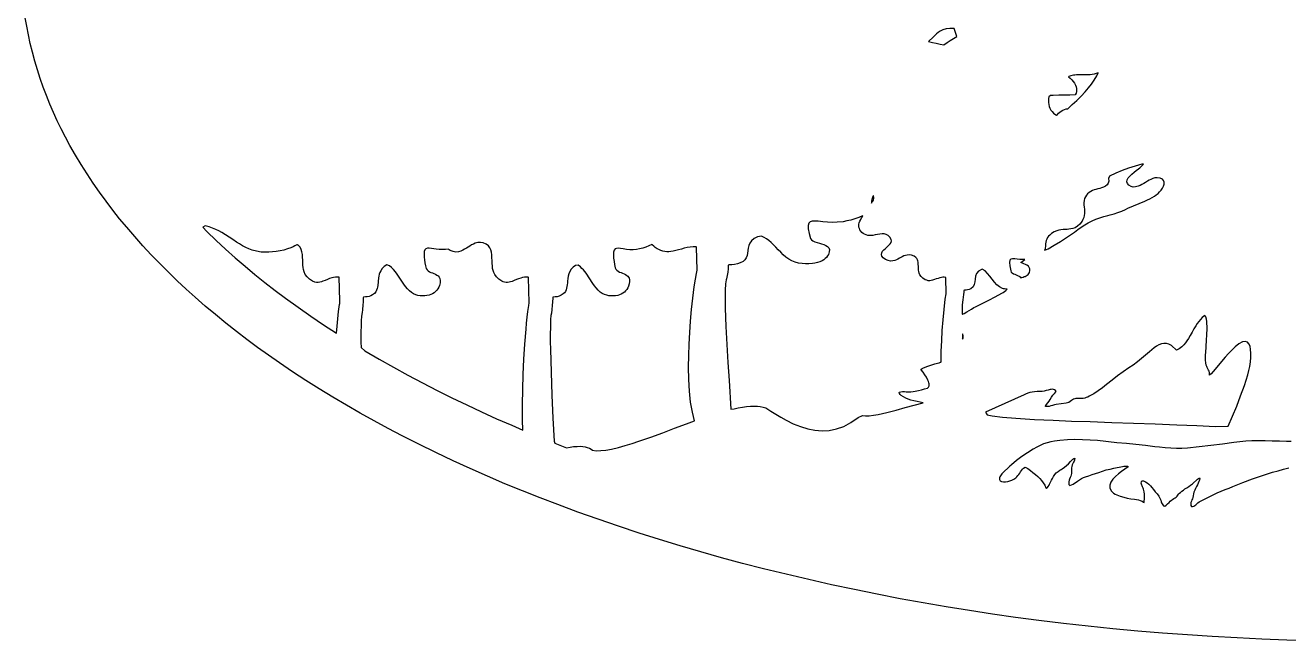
# Model space of a CAD drawing. Extents: x 0.6 to 24.6, y 0.3 to 12.3.
# Drawn here: x 0.61 to 11.82, y 0.31 to 5.78 of the extents above; entities that cross this region are included whole.
import ezdxf

# ---------------------------------------------------------------- set-up
doc = ezdxf.new("R2010")
doc.units = 0
doc.linetypes.add('0', pattern=[0])
doc.layers.add('1', color=7, linetype='0')

msp = doc.modelspace()

# ---------------------------------------------------------------- linework, layer by layer
at = {"layer": '1'}
for points in [[(12.02297, 0.310676), (11.802267, 0.31681), (11.58132, 0.325019), (11.360617, 0.335273), (11.140158, 0.347572), (10.919699, 0.361946), (10.69924, 0.378364), (10.479269, 0.396827), (10.259298, 0.417335), (10.039572, 0.439918), (9.819845, 0.464546), (9.600607, 0.491218), (9.395041, 0.518196), (9.189718, 0.547248), (8.98464, 0.578346), (8.78005, 0.611488), (8.575705, 0.646675), (8.371603, 0.683876), (8.16799, 0.723152), (7.964865, 0.764442), (7.761984, 0.807777), (7.559835, 0.853126), (7.357931, 0.900489), (7.156515, 0.949867), (6.971212, 0.997413), (6.786398, 1.047065), (6.602316, 1.098823), (6.418722, 1.152656), (6.235861, 1.208564), (6.053488, 1.266578), (5.871847, 1.326667), (5.690939, 1.388801), (5.510763, 1.45298), (5.33132, 1.519233), (5.174582, 1.579261), (5.018332, 1.641273), (4.863058, 1.705268), (4.708761, 1.771247), (4.555197, 1.83921), (4.402365, 1.909126), (4.250753, 1.980995), (4.099874, 2.054817), (3.949972, 2.130531), (3.825216, 2.195686), (3.701193, 2.26255), (3.57839, 2.331153), (3.45632, 2.401435), (3.33547, 2.473426), (3.215353, 2.547065), (3.096457, 2.622383), (2.978537, 2.699317), (2.861837, 2.7779), (2.764669, 2.845619), (2.668234, 2.914833), (2.573263, 2.985511), (2.479025, 3.057624), (2.386251, 3.131172), (2.294455, 3.206153), (2.203634, 3.282539), (2.114279, 3.360298), (2.033468, 3.433082), (1.953878, 3.507301), (1.875509, 3.582954), (1.798849, 3.660041), (1.72341, 3.738472), (1.649435, 3.818305), (1.576925, 3.899421), (1.50588, 3.98188), (1.443136, 4.057624), (1.382101, 4.134681), (1.322531, 4.21305), (1.264914, 4.292701), (1.208761, 4.373542), (1.154562, 4.455574), (1.102072, 4.538734), (1.051291, 4.623024), (1.002462, 4.708381), (0.962667, 4.782691), (0.925558, 4.854652), (0.890158, 4.927436), (0.856466, 5.001045), (0.824484, 5.075386), (0.79421, 5.150459), (0.76589, 5.226203), (0.739035, 5.302589), (0.714132, 5.379585), (0.690939, 5.45713), (0.669455, 5.535194), (0.649923, 5.613716), (0.633322, 5.690193), (0.618429, 5.76612), (0.605734, 5.842384)], [(11.839865, 2.078712), (11.800314, 2.08094), (11.736837, 2.082527), (11.673117, 2.083808), (11.60964, 2.084754), (11.545919, 2.085395), (11.492453, 2.084785), (11.43923, 2.081947), (11.386007, 2.076911), (11.333029, 2.069679), (11.230246, 2.055549), (11.127462, 2.042701), (11.024435, 2.031135), (10.921164, 2.020851), (10.871603, 2.018928), (10.822042, 2.018775), (10.772482, 2.020423), (10.723166, 2.023811), (10.673849, 2.028999), (10.632101, 2.033638), (10.547628, 2.043617), (10.462912, 2.052772), (10.378195, 2.061073), (10.293478, 2.06855), (10.122824, 2.087623), (10.055929, 2.092811), (9.988791, 2.095619), (9.921652, 2.096076), (9.854513, 2.094154), (9.787619, 2.089851), (9.739523, 2.083747), (9.707052, 2.077278), (9.674826, 2.068733), (9.643576, 2.058082), (9.612814, 2.045417), (9.583029, 2.030769), (9.549826, 2.011909), (9.500509, 1.979255), (9.451925, 1.945198), (9.404562, 1.909767), (9.358175, 1.872993), (9.34548, 1.861946), (9.28005, 1.79969), (9.27297, 1.792121), (9.266378, 1.784034), (9.260275, 1.775489), (9.254904, 1.766548), (9.251486, 1.756263), (9.252462, 1.743721), (9.259298, 1.730873), (9.271261, 1.723335), (9.287619, 1.720375), (9.306173, 1.72126), (9.32546, 1.724983), (9.344259, 1.730415), (9.36257, 1.737464), (9.380148, 1.746101), (9.396749, 1.756294), (9.407003, 1.765968), (9.416281, 1.776435), (9.424826, 1.787605), (9.432394, 1.799415), (9.439962, 1.811073), (9.448019, 1.822242), (9.456808, 1.832862), (9.46633, 1.842933), (9.478781, 1.852943), (9.490744, 1.847114), (9.502707, 1.838539), (9.526388, 1.822517), (9.549093, 1.80561), (9.571554, 1.787818), (9.593039, 1.769203), (9.610617, 1.751869), (9.626486, 1.733131), (9.64089, 1.713081), (9.653585, 1.691902), (9.664328, 1.669746), (9.669943, 1.661354), (9.678244, 1.670295), (9.685568, 1.680152), (9.691916, 1.690773), (9.696798, 1.702003), (9.704855, 1.719001), (9.7134, 1.735816), (9.722189, 1.752449), (9.731466, 1.768898), (9.742941, 1.785316), (9.756369, 1.800178), (9.771749, 1.813301), (9.788351, 1.82444), (9.798361, 1.830757), (9.808371, 1.837043), (9.828634, 1.850624), (9.847677, 1.865882), (9.865499, 1.882759), (9.881613, 1.901069), (9.888693, 1.908454), (9.896017, 1.915504), (9.903585, 1.922126), (9.911642, 1.928382), (9.919699, 1.93238), (9.919455, 1.922523), (9.917257, 1.912849), (9.913839, 1.903663), (9.908712, 1.89521), (9.902121, 1.883522), (9.897238, 1.87107), (9.89382, 1.85807), (9.892111, 1.844764), (9.892111, 1.831336), (9.892355, 1.8227), (9.892355, 1.814064), (9.892355, 1.805397), (9.892355, 1.79676), (9.889425, 1.78379), (9.885519, 1.771034), (9.880636, 1.758644), (9.875021, 1.74662), (9.870138, 1.734931), (9.867453, 1.722541), (9.867208, 1.709846), (9.869162, 1.697334), (9.877707, 1.68946), (9.892111, 1.694801), (9.906027, 1.701423), (9.91921, 1.709297), (9.931662, 1.71836), (9.945578, 1.728279), (9.961935, 1.740028), (9.979269, 1.750404), (9.997335, 1.759376), (10.016134, 1.766883), (10.045919, 1.7761), (10.07546, 1.785621), (10.105001, 1.795509), (10.134542, 1.805732), (10.167013, 1.817298), (10.199972, 1.827217), (10.233419, 1.835456), (10.267111, 1.841957), (10.345236, 1.85868), (10.35671, 1.860267), (10.368185, 1.861091), (10.37966, 1.861183), (10.391134, 1.860542), (10.395529, 1.854682), (10.365499, 1.835365), (10.336447, 1.814704), (10.308371, 1.792671), (10.281271, 1.769386), (10.257833, 1.74427), (10.240499, 1.718605), (10.23049, 1.692817), (10.230734, 1.667427), (10.242453, 1.642799), (10.253195, 1.631507), (10.265158, 1.621589), (10.278341, 1.613197), (10.292501, 1.606422), (10.323263, 1.594795), (10.354513, 1.584968), (10.386251, 1.576972), (10.418478, 1.570869), (10.450949, 1.566597), (10.468283, 1.564216), (10.485373, 1.560493), (10.502218, 1.555458), (10.518576, 1.549079), (10.531027, 1.540901), (10.537619, 1.538917), (10.537619, 1.549354), (10.537863, 1.570289), (10.538107, 1.591255), (10.537863, 1.61222), (10.537619, 1.633155), (10.534689, 1.644477), (10.531027, 1.655555), (10.526632, 1.666358), (10.521261, 1.676765), (10.517355, 1.684761), (10.514425, 1.693092), (10.511984, 1.701637), (10.510519, 1.710365), (10.511251, 1.720985), (10.515158, 1.731178), (10.530539, 1.729866), (10.54714, 1.722816), (10.563253, 1.712165), (10.578146, 1.70008), (10.591818, 1.686622), (10.604269, 1.671974), (10.619894, 1.652809), (10.635275, 1.633491), (10.650412, 1.61399), (10.665304, 1.594337), (10.672628, 1.58274), (10.678732, 1.570472), (10.683615, 1.557624), (10.687277, 1.54438), (10.689962, 1.534217), (10.694601, 1.524757), (10.700949, 1.516334), (10.708761, 1.509193), (10.718527, 1.504371), (10.731955, 1.514625), (10.74465, 1.525581), (10.756857, 1.537178), (10.768332, 1.549446), (10.778097, 1.558052), (10.788107, 1.566017), (10.798849, 1.573249), (10.81008, 1.57975), (10.819601, 1.586372), (10.82839, 1.594215), (10.835714, 1.603126), (10.842062, 1.612922), (10.844992, 1.616615), (10.857687, 1.627998), (10.870871, 1.63874), (10.884542, 1.64875), (10.898703, 1.658058), (10.915792, 1.668983), (10.932394, 1.680366), (10.948751, 1.692237), (10.964621, 1.704566), (11.00881, 1.745918), (11.026632, 1.758155), (11.03005, 1.752296), (11.026876, 1.737586), (11.022482, 1.723243), (11.016623, 1.709358), (11.009787, 1.696022), (11.001242, 1.679664), (10.992941, 1.663093), (10.985373, 1.646308), (10.978048, 1.62931), (10.968039, 1.582344), (10.963888, 1.571479), (10.959738, 1.560646), (10.955587, 1.549842), (10.951193, 1.5391), (10.949484, 1.529548), (10.949484, 1.519844), (10.951437, 1.510353), (10.955343, 1.501411), (10.965109, 1.501167), (10.975851, 1.50489), (10.985861, 1.510231), (10.994894, 1.517005), (11.002951, 1.525093), (11.012716, 1.534767), (11.023703, 1.543342), (11.035421, 1.550666), (11.047873, 1.556709), (11.149923, 1.607215), (11.184347, 1.622901), (11.219015, 1.637947), (11.254171, 1.65232), (11.289328, 1.666023), (11.324484, 1.680274), (11.411154, 1.715217), (11.4988, 1.748024), (11.587179, 1.778663), (11.676291, 1.807136), (11.724386, 1.819862), (11.772238, 1.833107), (11.819845, 1.8469)]]:
    msp.add_lwpolyline(points, dxfattribs=at)
for points in [[(8.873068, 5.674476), (8.868673, 5.692817), (8.863302, 5.710792), (8.856466, 5.72837), (8.848654, 5.74546), (8.8113, 5.74662), (8.77883, 5.742591), (8.750509, 5.734077), (8.725363, 5.721839), (8.708273, 5.710639), (8.69216, 5.698249), (8.677023, 5.684791), (8.662619, 5.670326), (8.62258, 5.63108), (8.656515, 5.623207), (8.690695, 5.615699), (8.724874, 5.608558), (8.759054, 5.601783), (8.786642, 5.621284), (8.814962, 5.6399), (8.843771, 5.65763)], [(9.927267, 5.242469), (9.931906, 5.228797), (9.93508, 5.214668), (9.9363, 5.200294), (9.936056, 5.185829), (9.934103, 5.171516), (9.92507, 5.15702), (9.876242, 5.155647), (9.827414, 5.154548), (9.778341, 5.153694), (9.729513, 5.153114), (9.705099, 5.152015), (9.690695, 5.140724), (9.687521, 5.123756), (9.686056, 5.106575), (9.686544, 5.089302), (9.688986, 5.072212), (9.693136, 5.055458), (9.698996, 5.039253), (9.709005, 5.021369), (9.719259, 5.008155), (9.730734, 4.996162), (9.743673, 4.985542), (9.757589, 4.976387), (9.767843, 4.981514), (9.777365, 4.993721), (9.788351, 5.004615), (9.800802, 5.014045), (9.81423, 5.021827), (9.82839, 5.027839), (9.843283, 5.03202), (9.858664, 5.034248), (9.898703, 5.070533), (9.938009, 5.107856), (9.976095, 5.146186), (10.013205, 5.185524), (10.041525, 5.218666), (10.068136, 5.253242), (10.092794, 5.289161), (10.115499, 5.326332), (10.127218, 5.353736), (10.110128, 5.346443), (10.09255, 5.340889), (10.07424, 5.337104), (10.055929, 5.335151), (10.037374, 5.334236), (10.01174, 5.334724), (9.986105, 5.334968), (9.960226, 5.334968), (9.934591, 5.334693), (9.922384, 5.333656), (9.910421, 5.332069), (9.898458, 5.329902), (9.886496, 5.327217), (9.866476, 5.319435), (9.864523, 5.317909), (9.880148, 5.305732), (9.894552, 5.291938), (9.907248, 5.27668), (9.918234, 5.260108)], [(9.661642, 3.835395), (9.66091, 3.823646), (9.659689, 3.811958), (9.658224, 3.80027), (9.656271, 3.788673), (9.652853, 3.777717), (9.654806, 3.777076), (9.683615, 3.789314), (9.738791, 3.821693), (9.793234, 3.855201), (9.847189, 3.8899), (9.900167, 3.925697), (9.918234, 3.939155), (9.947042, 3.962409), (9.977072, 3.984077), (10.008322, 4.004127), (10.040548, 4.022468), (10.073507, 4.03907), (10.107443, 4.053901), (10.142111, 4.066932), (10.177511, 4.078041), (10.2134, 4.087287), (10.233175, 4.092201), (10.268576, 4.101142), (10.303488, 4.11219), (10.337667, 4.125282), (10.371115, 4.140388), (10.392111, 4.150489), (10.543478, 4.214393), (10.564962, 4.22422), (10.585958, 4.234626), (10.60671, 4.245674), (10.627218, 4.257301), (10.644064, 4.268989), (10.659689, 4.282203), (10.673849, 4.296791), (10.686789, 4.312629), (10.698263, 4.329597), (10.708029, 4.347541), (10.713644, 4.364875), (10.714132, 4.381172), (10.709249, 4.395607), (10.697775, 4.40763), (10.678976, 4.41645), (10.651388, 4.421485), (10.632345, 4.420539), (10.613058, 4.414741), (10.596457, 4.407264), (10.580343, 4.399055), (10.564474, 4.390144), (10.549093, 4.380531), (10.53298, 4.370796), (10.516623, 4.361793), (10.499777, 4.353523), (10.482443, 4.345985), (10.460714, 4.339973), (10.439718, 4.3386), (10.419455, 4.343177), (10.400412, 4.354805), (10.386984, 4.370582), (10.382589, 4.386634), (10.385763, 4.403083), (10.395041, 4.419776), (10.408957, 4.436561), (10.427511, 4.45362), (10.446554, 4.470069), (10.46633, 4.485878), (10.486349, 4.501014), (10.498312, 4.510078), (10.509298, 4.519935), (10.519796, 4.530555), (10.529562, 4.541908), (10.514669, 4.542091), (10.456076, 4.525154), (10.39797, 4.505989), (10.340841, 4.484657), (10.284445, 4.461189), (10.229025, 4.435585), (10.219259, 4.416084), (10.221701, 4.391792), (10.21755, 4.372688), (10.207541, 4.357856), (10.192892, 4.346504), (10.174826, 4.337715), (10.158468, 4.332099), (10.142111, 4.327003), (10.125509, 4.322425), (10.108664, 4.318367), (10.09255, 4.313484), (10.076681, 4.30735), (10.061544, 4.299934), (10.046896, 4.291358), (10.034445, 4.279884), (10.023703, 4.266792), (10.014914, 4.252357), (10.008078, 4.236854), (10.003927, 4.218299), (10.001974, 4.199378), (10.002218, 4.180366), (10.00466, 4.161506), (10.006613, 4.14225), (10.008078, 4.123817), (10.007589, 4.105293), (10.004904, 4.086982), (10.000265, 4.069099), (9.993429, 4.051887), (9.98464, 4.03556), (9.965597, 4.009407), (9.945578, 3.990638), (9.924582, 3.977973), (9.902853, 3.97013), (9.886007, 3.966651), (9.868917, 3.96421), (9.851828, 3.962806), (9.834494, 3.962471), (9.816183, 3.961463), (9.798117, 3.959297), (9.780294, 3.95597), (9.762472, 3.951545), (9.737814, 3.9412), (9.7134, 3.925239), (9.698019, 3.912025), (9.688009, 3.901496), (9.679464, 3.889808), (9.672628, 3.877174), (9.667257, 3.863746), (9.663595, 3.849739)], [(8.135275, 4.259803), (8.130392, 4.260353), (8.124777, 4.244758), (8.120382, 4.228767), (8.117208, 4.212501), (8.115255, 4.196022), (8.123312, 4.206184), (8.129904, 4.215492), (8.134542, 4.225959), (8.136984, 4.237098), (8.137228, 4.248542)], [(8.770529, 3.344764), (8.778585, 3.391853), (8.774679, 3.536506), (8.76174, 3.537727), (8.749044, 3.537544), (8.736105, 3.535957), (8.723654, 3.532966), (8.707296, 3.527992), (8.691183, 3.522743), (8.67507, 3.517311), (8.658957, 3.511604), (8.646017, 3.508094), (8.632589, 3.506782), (8.619162, 3.507637), (8.605978, 3.510688), (8.593527, 3.515846), (8.571554, 3.528938), (8.555685, 3.544014), (8.544699, 3.560615), (8.539328, 3.57386), (8.535421, 3.587593), (8.53298, 3.601661), (8.532003, 3.615913), (8.529074, 3.670539), (8.527121, 3.682319), (8.523214, 3.693611), (8.517599, 3.704048), (8.510031, 3.713356), (8.493673, 3.724403), (8.471701, 3.733497), (8.450949, 3.736793), (8.431417, 3.735389), (8.417257, 3.731697), (8.403341, 3.726753), (8.389914, 3.720649), (8.377218, 3.713417), (8.364279, 3.706153), (8.350851, 3.699378), (8.337423, 3.693122), (8.323751, 3.687355), (8.304953, 3.682716), (8.285421, 3.681892), (8.264669, 3.685951), (8.241964, 3.696235), (8.22048, 3.711341), (8.208517, 3.72602), (8.204611, 3.740425), (8.207296, 3.754493), (8.215109, 3.768318), (8.226583, 3.781868), (8.240744, 3.794715), (8.25466, 3.807807), (8.268332, 3.821144), (8.281759, 3.834724), (8.290304, 3.847755), (8.294455, 3.860755), (8.292013, 3.873817), (8.27883, 3.894477), (8.263937, 3.909156), (8.247335, 3.918037), (8.229757, 3.922187), (8.210714, 3.922706), (8.190207, 3.91999), (8.169699, 3.916908), (8.149191, 3.913429), (8.128927, 3.909584), (8.113546, 3.907966), (8.09841, 3.908058), (8.083029, 3.909919), (8.068136, 3.913459), (8.054953, 3.919471), (8.042746, 3.927162), (8.031759, 3.936409), (8.021994, 3.947059), (8.013693, 3.9589), (8.008566, 3.970588), (8.005148, 3.982948), (8.004171, 3.995704), (8.005148, 4.008461), (8.008078, 4.020881), (8.013693, 4.03672), (8.020773, 4.05207), (8.02883, 4.066841), (8.038107, 4.08094), (8.036886, 4.083473), (8.002951, 4.068519), (7.968283, 4.055854), (7.932638, 4.045509), (7.896505, 4.037544), (7.864035, 4.031471), (7.810812, 4.025825), (7.76882, 4.025276), (7.726583, 4.026557), (7.684591, 4.029609), (7.642843, 4.034461), (7.613546, 4.036537), (7.589621, 4.035408), (7.571554, 4.029579), (7.559835, 4.017341), (7.55422, 3.9972), (7.555197, 3.967597), (7.563253, 3.926887), (7.57546, 3.882972), (7.584005, 3.870185), (7.596945, 3.860237), (7.613791, 3.852424), (7.63381, 3.84629), (7.65383, 3.840309), (7.673849, 3.834449), (7.693869, 3.828743), (7.711691, 3.821327), (7.726583, 3.811897), (7.737326, 3.799842), (7.742453, 3.784431), (7.741476, 3.764991), (7.733419, 3.741157), (7.725363, 3.727241), (7.715841, 3.714454), (7.704611, 3.70301), (7.691916, 3.693092), (7.678244, 3.684883), (7.657736, 3.675575), (7.636496, 3.668159), (7.614767, 3.662788), (7.59255, 3.659431), (7.561544, 3.657051), (7.530539, 3.657051), (7.499533, 3.6594), (7.468771, 3.664131), (7.438498, 3.671211), (7.409201, 3.683113), (7.382101, 3.698524), (7.356955, 3.716774), (7.333273, 3.737861), (7.310324, 3.759651), (7.288107, 3.782173), (7.266623, 3.805397), (7.243917, 3.828254), (7.225607, 3.846229), (7.205832, 3.8628), (7.18508, 3.877845), (7.163107, 3.891365), (7.140402, 3.903205), (7.104269, 3.897529), (7.073751, 3.880867), (7.052023, 3.862007), (7.037374, 3.841499), (7.028097, 3.819801), (7.022482, 3.797431), (7.016134, 3.752784), (7.01174, 3.731483), (7.005148, 3.711555), (6.993429, 3.69355), (6.975851, 3.677894), (6.950705, 3.665138), (6.926046, 3.657234), (6.9009, 3.65168), (6.875509, 3.648506), (6.84963, 3.647743), (6.844992, 3.643562), (6.843039, 3.613563), (6.839865, 3.583686), (6.83547, 3.553932), (6.830099, 3.52436), (6.827658, 3.516029), (6.82131, 3.479499), (6.817892, 3.42295), (6.816916, 3.349433), (6.81838, 3.262092), (6.824728, 3.101783), (6.832541, 2.941535), (6.841818, 2.781349), (6.85256, 2.621253), (6.868185, 2.365486), (6.897238, 2.370033), (6.933371, 2.378028), (6.969992, 2.384468), (7.006613, 2.389259), (7.043478, 2.392463), (7.080587, 2.39405), (7.105246, 2.393226), (7.12966, 2.390113), (7.153585, 2.384712), (7.177023, 2.377113), (7.221457, 2.348701), (7.266623, 2.321174), (7.312033, 2.294563), (7.358175, 2.268867), (7.42214, 2.237983), (7.486105, 2.212287), (7.549826, 2.192665), (7.613791, 2.179878), (7.677511, 2.174781), (7.74172, 2.178169), (7.805197, 2.190864), (7.869406, 2.213722), (7.932882, 2.247474), (7.996603, 2.293006), (8.036398, 2.310829), (8.063986, 2.308082), (8.09548, 2.308692), (8.135275, 2.313301), (8.174826, 2.319587), (8.214132, 2.327552), (8.253195, 2.337135), (8.333761, 2.358619), (8.414572, 2.380226), (8.495138, 2.401893), (8.575705, 2.423652), (8.548117, 2.428779), (8.520529, 2.434516), (8.493185, 2.440895), (8.465841, 2.447914), (8.443136, 2.454933), (8.421164, 2.463996), (8.400167, 2.475044), (8.380392, 2.487953), (8.371115, 2.497108), (8.364279, 2.506935), (8.361349, 2.516944), (8.376974, 2.52082), (8.392843, 2.522987), (8.408957, 2.523384), (8.42507, 2.52201), (8.445089, 2.520423), (8.465109, 2.520759), (8.485128, 2.523078), (8.50466, 2.52732), (8.532248, 2.533088), (8.559591, 2.539527), (8.586691, 2.546607), (8.613791, 2.554359), (8.617697, 2.556404), (8.623312, 2.563026), (8.627218, 2.573127), (8.628195, 2.582801), (8.627707, 2.592475), (8.625753, 2.601997), (8.62258, 2.611152), (8.616964, 2.625404), (8.604269, 2.649421), (8.589865, 2.672615), (8.57424, 2.694892), (8.557394, 2.716163), (8.557882, 2.722389), (8.565207, 2.726387), (8.573019, 2.730201), (8.607199, 2.744453), (8.641867, 2.757179), (8.677267, 2.768318), (8.712912, 2.77787), (8.717794, 2.779304), (8.722677, 2.781044), (8.727316, 2.783088), (8.73171, 2.785438), (8.734396, 2.787483), (8.735861, 2.880592), (8.739279, 2.97367), (8.744406, 3.066658), (8.751242, 3.159523), (8.760031, 3.252235)], [(3.395529, 3.296516), (3.397238, 3.304145), (3.398214, 3.311927), (3.398458, 3.31974), (3.397726, 3.327552), (3.392843, 3.537818), (3.376242, 3.539344), (3.359396, 3.538917), (3.342794, 3.536598), (3.326681, 3.532386), (3.306662, 3.525489), (3.28713, 3.518165), (3.267355, 3.510414), (3.248068, 3.502204), (3.234152, 3.497108), (3.219748, 3.493537), (3.205099, 3.491615), (3.190207, 3.49131), (3.176291, 3.493843), (3.156271, 3.502449), (3.128195, 3.520149), (3.106955, 3.540504), (3.09133, 3.562995), (3.080832, 3.587196), (3.07546, 3.6063), (3.071554, 3.62574), (3.069113, 3.645423), (3.06838, 3.66526), (3.068136, 3.690223), (3.06716, 3.715187), (3.064962, 3.740058), (3.061789, 3.764839), (3.055685, 3.785804), (3.045919, 3.804267), (3.031271, 3.81977), (3.028341, 3.821662), (3.025412, 3.823432), (3.022238, 3.82508), (3.019064, 3.826606), (3.014914, 3.824958), (2.999044, 3.815956), (2.981955, 3.807594), (2.964132, 3.799903), (2.93215, 3.788978), (2.899679, 3.779762), (2.86672, 3.772316), (2.833273, 3.766639), (2.799826, 3.762764), (2.766134, 3.760688), (2.732199, 3.760414), (2.698507, 3.76194), (2.65798, 3.768531), (2.61965, 3.779243), (2.590597, 3.790596), (2.562277, 3.803443), (2.534445, 3.817726), (2.507589, 3.833442), (2.481466, 3.850502), (2.448996, 3.872596), (2.416037, 3.894233), (2.382833, 3.915351), (2.349386, 3.936012), (2.323019, 3.950477), (2.295675, 3.963386), (2.267843, 3.974708), (2.239279, 3.984352), (2.202414, 3.993019), (2.180197, 3.982765), (2.217794, 3.944496), (2.300314, 3.865058), (2.384298, 3.787117), (2.469748, 3.71067), (2.556417, 3.635719), (2.644308, 3.562324), (2.733419, 3.490516), (2.823996, 3.420265), (2.915792, 3.351661), (3.026632, 3.271125), (3.138937, 3.192482), (3.252707, 3.11573), (3.367453, 3.04087), (3.372824, 3.104957), (3.379171, 3.168952), (3.38674, 3.232795)], [(5.050802, 3.077522), (5.055685, 3.130165), (5.061056, 3.182746), (5.06716, 3.235267), (5.073996, 3.287696), (5.07839, 3.310524), (5.073263, 3.53617), (5.069113, 3.53849), (5.052267, 3.539375), (5.035666, 3.538398), (5.019064, 3.535621), (5.002951, 3.531074), (4.983664, 3.524055), (4.964376, 3.516761), (4.945333, 3.509162), (4.926291, 3.501289), (4.911886, 3.496498), (4.899435, 3.492988), (4.886496, 3.49131), (4.873312, 3.491462), (4.860373, 3.493507), (4.847921, 3.497383), (4.836203, 3.502998), (4.808859, 3.520362), (4.788107, 3.54029), (4.772726, 3.562263), (4.764425, 3.579841), (4.758078, 3.598152), (4.753683, 3.617042), (4.751242, 3.636268), (4.749289, 3.662147), (4.749044, 3.686714), (4.747824, 3.71128), (4.746359, 3.735816), (4.743917, 3.760292), (4.738546, 3.781288), (4.729757, 3.799964), (4.717062, 3.815925), (4.695089, 3.831428), (4.66921, 3.842811), (4.644796, 3.847206), (4.621359, 3.845832), (4.599142, 3.83979), (4.582541, 3.832588), (4.566427, 3.824409), (4.550802, 3.815254), (4.53591, 3.805183), (4.520773, 3.795387), (4.505148, 3.786262), (4.489279, 3.777839), (4.472921, 3.770149), (4.450705, 3.76371), (4.427511, 3.761848), (4.403585, 3.765693), (4.377951, 3.776435), (4.367453, 3.782722), (4.361349, 3.787849), (4.334005, 3.785011), (4.306417, 3.784217), (4.279074, 3.785469), (4.25173, 3.788764), (4.189474, 3.796455), (4.174337, 3.795295), (4.161886, 3.790626), (4.153097, 3.781501), (4.147238, 3.766883), (4.144796, 3.745796), (4.145773, 3.717292), (4.148703, 3.691566), (4.152853, 3.665992), (4.15798, 3.640602), (4.164083, 3.615455), (4.171408, 3.604286), (4.18215, 3.595222), (4.193869, 3.587471), (4.20632, 3.581123), (4.219503, 3.57624), (4.233175, 3.571388), (4.246115, 3.565254), (4.258566, 3.557868), (4.270285, 3.549354), (4.279074, 3.538826), (4.284933, 3.525764), (4.287619, 3.509529), (4.286642, 3.489662), (4.281027, 3.465675), (4.275412, 3.450233), (4.267843, 3.435676), (4.258322, 3.422248), (4.247335, 3.410163), (4.23464, 3.399665), (4.220724, 3.390907), (4.205832, 3.38401), (4.190939, 3.378852), (4.171164, 3.374732), (4.151144, 3.372505), (4.13088, 3.372169), (4.110861, 3.373786), (4.091085, 3.377265), (4.071554, 3.382637), (4.052755, 3.389808), (4.033468, 3.401802), (4.014669, 3.418128), (3.997335, 3.43592), (3.981222, 3.454994), (3.966818, 3.475288), (3.907003, 3.56562), (3.891867, 3.586433), (3.875265, 3.605995), (3.857199, 3.624153), (3.837667, 3.640815), (3.815451, 3.647285), (3.791769, 3.632179), (3.773458, 3.614906), (3.760275, 3.595863), (3.752951, 3.580726), (3.747335, 3.564918), (3.743429, 3.548622), (3.740988, 3.53202), (3.733908, 3.466194), (3.73171, 3.451271), (3.728048, 3.436622), (3.722677, 3.422462), (3.716085, 3.408943), (3.703878, 3.393562), (3.686789, 3.380622), (3.67214, 3.373664), (3.656759, 3.368324), (3.64089, 3.364631), (3.624777, 3.362678), (3.608419, 3.362434), (3.605978, 3.355812), (3.603781, 3.321876), (3.601339, 3.288002), (3.598166, 3.254158), (3.594503, 3.220375), (3.593039, 3.213295), (3.589376, 3.185768), (3.586935, 3.158088), (3.585714, 3.130378), (3.58547, 3.102607), (3.584982, 3.055213), (3.584738, 3.007789), (3.585226, 2.960395), (3.585958, 2.913002), (3.620626, 2.884529), (3.746847, 2.81089), (3.874044, 2.738868), (4.002218, 2.668525), (4.131124, 2.59983), (4.261007, 2.532814), (4.391867, 2.467506), (4.523458, 2.403877), (4.655783, 2.341957), (4.788839, 2.281745), (4.922873, 2.223274), (5.021505, 2.180976), (5.019308, 2.272499), (5.019308, 2.406806), (5.021261, 2.541114), (5.025412, 2.675392), (5.031759, 2.809547), (5.040304, 2.943611)], [(6.54299, 3.453804), (6.553244, 3.520118), (6.562277, 3.570747), (6.570089, 3.601905), (6.563986, 3.804298), (6.5613, 3.806648), (6.533957, 3.807411), (6.506857, 3.805793), (6.480001, 3.801795), (6.45339, 3.795448), (6.428732, 3.788642), (6.404074, 3.78202), (6.379416, 3.77552), (6.354757, 3.769203), (6.335958, 3.765907), (6.317892, 3.763832), (6.299582, 3.763893), (6.281515, 3.766029), (6.263693, 3.770271), (6.246603, 3.776557), (6.229513, 3.783241), (6.212912, 3.791725), (6.197531, 3.801857), (6.183371, 3.813575), (6.170431, 3.826728), (6.166525, 3.829658), (6.140646, 3.816749), (6.114035, 3.805732), (6.086447, 3.796577), (6.058371, 3.789405), (6.03005, 3.784217), (6.000265, 3.782417), (5.97048, 3.782783), (5.940939, 3.785255), (5.911398, 3.789863), (5.888937, 3.793251), (5.86965, 3.795021), (5.853537, 3.793922), (5.841085, 3.788826), (5.832052, 3.77845), (5.826681, 3.761634), (5.825216, 3.737068), (5.827658, 3.708076), (5.83132, 3.679176), (5.836203, 3.650489), (5.842306, 3.622016), (5.847921, 3.609626), (5.857443, 3.599555), (5.868429, 3.59098), (5.880392, 3.584114), (5.893332, 3.579109), (5.907003, 3.574043), (5.920431, 3.568183), (5.933371, 3.561531), (5.945822, 3.554115), (5.953634, 3.547004), (5.960226, 3.538551), (5.964865, 3.52906), (5.967794, 3.518867), (5.968771, 3.501197), (5.965841, 3.479652), (5.959249, 3.458076), (5.952658, 3.443275), (5.944357, 3.42942), (5.934347, 3.416755), (5.922628, 3.405464), (5.909933, 3.395698), (5.895773, 3.387672), (5.88088, 3.381477), (5.865255, 3.377235), (5.84548, 3.373786), (5.825705, 3.372169), (5.805685, 3.372383), (5.78591, 3.374458), (5.766134, 3.378364), (5.747091, 3.384071), (5.726583, 3.393836), (5.707785, 3.40699), (5.689474, 3.424201), (5.672628, 3.442695), (5.657003, 3.462318), (5.642843, 3.482978), (5.583273, 3.572853), (5.571798, 3.588172), (5.559347, 3.602912), (5.546408, 3.617012), (5.532736, 3.63047), (5.513205, 3.64521), (5.489279, 3.64286), (5.467062, 3.627113), (5.450705, 3.609352), (5.438498, 3.589942), (5.430685, 3.569099), (5.424826, 3.547645), (5.420919, 3.525733), (5.41921, 3.503547), (5.417746, 3.487648), (5.415792, 3.471809), (5.413351, 3.456031), (5.410666, 3.440315), (5.406271, 3.426185), (5.399679, 3.412879), (5.391378, 3.400733), (5.381124, 3.389991), (5.36257, 3.377815), (5.344992, 3.370613), (5.326681, 3.365577), (5.307882, 3.362861), (5.288839, 3.362434), (5.286886, 3.353401), (5.284933, 3.319892), (5.282492, 3.286415), (5.279318, 3.252998), (5.275412, 3.219642), (5.271749, 3.199623), (5.268332, 3.162117), (5.266378, 3.096321), (5.265402, 3.030494), (5.265646, 2.964668), (5.267111, 2.898841), (5.273214, 2.694374), (5.280539, 2.489967), (5.289083, 2.28556), (5.298849, 2.081245), (5.305441, 2.064582), (5.409689, 2.02375), (5.440695, 2.029823), (5.471945, 2.034156), (5.503683, 2.03672), (5.535177, 2.037574), (5.554953, 2.036506), (5.574484, 2.033241), (5.593527, 2.027839), (5.612082, 2.020301), (5.629416, 2.01078), (5.639425, 2.002876), (5.672873, 1.998054), (5.7134, 1.998359), (5.759054, 2.003273), (5.809591, 2.012397), (5.870626, 2.027107), (5.931173, 2.043586), (5.990988, 2.061836), (6.050558, 2.081794), (6.157003, 2.119606), (6.263205, 2.157966), (6.369162, 2.196876), (6.474874, 2.236305), (6.546652, 2.262306), (6.526388, 2.33921), (6.511251, 2.427833), (6.500998, 2.525825), (6.495138, 2.630958), (6.493185, 2.740882), (6.49465, 2.843025), (6.497824, 2.945167), (6.502951, 3.047187), (6.510031, 3.149116), (6.519308, 3.250862), (6.53005, 3.352455)], [(9.455343, 3.662666), (9.441183, 3.668067), (9.476583, 3.695106), (9.454367, 3.695014), (9.432394, 3.696083), (9.410421, 3.69831), (9.388449, 3.701698), (9.368185, 3.702888), (9.353048, 3.699623), (9.343771, 3.689552), (9.339865, 3.670295), (9.342794, 3.639534), (9.351828, 3.594856), (9.356466, 3.584022), (9.364523, 3.575721), (9.375265, 3.569282), (9.38796, 3.564399), (9.400656, 3.559333), (9.413107, 3.554084), (9.425558, 3.548652), (9.435324, 3.541328), (9.442648, 3.531806), (9.451681, 3.536048), (9.461203, 3.539863), (9.47048, 3.54322), (9.480246, 3.546119), (9.490255, 3.549781), (9.499289, 3.555336), (9.507101, 3.562507), (9.513449, 3.571083), (9.517843, 3.580726), (9.521994, 3.598335), (9.521261, 3.613044), (9.516623, 3.625282), (9.508322, 3.635444), (9.496115, 3.644111), (9.483175, 3.651588), (9.469503, 3.657783)], [(9.0259, 3.268226), (9.040304, 3.276069), (9.099142, 3.304512), (9.157492, 3.333961), (9.215109, 3.364357), (9.272482, 3.395729), (9.284689, 3.403968), (9.296652, 3.412605), (9.308371, 3.421638), (9.319845, 3.431068), (9.317892, 3.432228), (9.307638, 3.432777), (9.297628, 3.434059), (9.287374, 3.436042), (9.277609, 3.438758), (9.251242, 3.4524), (9.228292, 3.471839), (9.207296, 3.495277), (9.16799, 3.547157), (9.147238, 3.571968), (9.124289, 3.593727), (9.09841, 3.610542), (9.067404, 3.592628), (9.049093, 3.570838), (9.039572, 3.546607), (9.035177, 3.521217), (9.032492, 3.496101), (9.027609, 3.472663), (9.017355, 3.452339), (8.99758, 3.436378), (8.983908, 3.430641), (8.969748, 3.426612), (8.955099, 3.424446), (8.940451, 3.424079), (8.935568, 3.421394), (8.934347, 3.406349), (8.932882, 3.383613), (8.930441, 3.360939), (8.927267, 3.338386), (8.923361, 3.315956), (8.921408, 3.289588), (8.920187, 3.26316), (8.919699, 3.236732), (8.920187, 3.210273), (8.92507, 3.21125), (8.939962, 3.217506), (8.961935, 3.22953), (8.983419, 3.242012), (9.004904, 3.25492)], [(9.141867, 2.31504), (9.186056, 2.306282), (9.278341, 2.295204), (9.396994, 2.28556), (9.562033, 2.27613), (9.727316, 2.268013), (9.892599, 2.261238), (10.057882, 2.255805), (10.249777, 2.24961), (10.441671, 2.24308), (10.633566, 2.236213), (10.82546, 2.229011), (11.004416, 2.220924), (11.170187, 2.21183), (11.280783, 2.215003), (11.320089, 2.30442), (11.357443, 2.394783), (11.392599, 2.485969), (11.425558, 2.577949), (11.45632, 2.670692), (11.466085, 2.708595), (11.473654, 2.747016), (11.479269, 2.785774), (11.482443, 2.824806), (11.483664, 2.863929), (11.481466, 2.896583), (11.475851, 2.924995), (11.466085, 2.947486), (11.452169, 2.962501), (11.432882, 2.96836), (11.40798, 2.963325), (11.377218, 2.945961), (11.344259, 2.919014), (11.313009, 2.890266), (11.283468, 2.859748), (11.255636, 2.827583), (11.148214, 2.700264), (11.12966, 2.680336), (11.116232, 2.668037), (11.116476, 2.679969), (11.115011, 2.69178), (11.111837, 2.703285), (11.106955, 2.714149), (11.101339, 2.724922), (11.096212, 2.735847), (11.09133, 2.746925), (11.086691, 2.758155), (11.082785, 2.779212), (11.080832, 2.800483), (11.080587, 2.821876), (11.082052, 2.843208), (11.085958, 2.910957), (11.085714, 2.926002), (11.094015, 3.080665), (11.094259, 3.102333), (11.093527, 3.12397), (11.091818, 3.145545), (11.089132, 3.16703), (11.084738, 3.186134), (11.075705, 3.197425), (11.052267, 3.18003), (11.03591, 3.163612), (11.020773, 3.146064), (11.007101, 3.127418), (10.99465, 3.107826), (10.978048, 3.079231), (10.961447, 3.050605), (10.944845, 3.021949), (10.928488, 2.993263), (10.916037, 2.97364), (10.902121, 2.954902), (10.887228, 2.93711), (10.871115, 2.920326), (10.847921, 2.902534), (10.822287, 2.88932), (10.777853, 2.931495), (10.755636, 2.944343), (10.733664, 2.950599), (10.711447, 2.951087), (10.689474, 2.946632), (10.667746, 2.937934), (10.645285, 2.924842), (10.6238, 2.910316), (10.603292, 2.894416), (10.583761, 2.877204), (10.549337, 2.84571), (10.513937, 2.815437), (10.477316, 2.786445), (10.439962, 2.758735), (10.401388, 2.732368), (10.350363, 2.697608), (10.300314, 2.661506), (10.250998, 2.624122), (10.202902, 2.585456), (10.166281, 2.556587), (10.128195, 2.529518), (10.089132, 2.50431), (10.048605, 2.481056), (10.03591, 2.474617), (10.022726, 2.469184), (10.009298, 2.464729), (9.995382, 2.461341), (9.982199, 2.460762), (9.968771, 2.460731), (9.955587, 2.461219), (9.942404, 2.462226), (9.930929, 2.462043), (9.919699, 2.459846), (9.908957, 2.455757), (9.899191, 2.449867), (9.890402, 2.442359), (9.880392, 2.433784), (9.869162, 2.427223), (9.85671, 2.422859), (9.843771, 2.420875), (9.754904, 2.409065), (9.739035, 2.40467), (9.72341, 2.400306), (9.707541, 2.395942), (9.691671, 2.391639), (9.684103, 2.390449), (9.676779, 2.389747), (9.66921, 2.389534), (9.661642, 2.389808), (9.659933, 2.393989), (9.670919, 2.408302), (9.681662, 2.423011), (9.691671, 2.438118), (9.700949, 2.45359), (9.712912, 2.472267), (9.726095, 2.490119), (9.740255, 2.507087), (9.755636, 2.523078), (9.749289, 2.531013), (9.741232, 2.537208), (9.731955, 2.541267), (9.721945, 2.542976), (9.711447, 2.542823), (9.700705, 2.541358), (9.683371, 2.536628), (9.666037, 2.532142), (9.648703, 2.527839), (9.631369, 2.52375), (9.619894, 2.52259), (9.60671, 2.522956), (9.58547, 2.52317), (9.56423, 2.521705), (9.543234, 2.518562), (9.522726, 2.513801), (9.502462, 2.507392), (9.482687, 2.499458), (9.470968, 2.494606), (9.385763, 2.454689), (9.300314, 2.41587), (9.214132, 2.37815), (9.127462, 2.341529)], [(8.927267, 3.032753), (8.924582, 3.036354), (8.923849, 3.033699), (8.92507, 2.987129), (8.928488, 2.998207), (8.930197, 3.009742), (8.929708, 3.021369)]]:
    msp.add_lwpolyline(points, close=True, dxfattribs=at)

doc.saveas('drawing.dxf')
